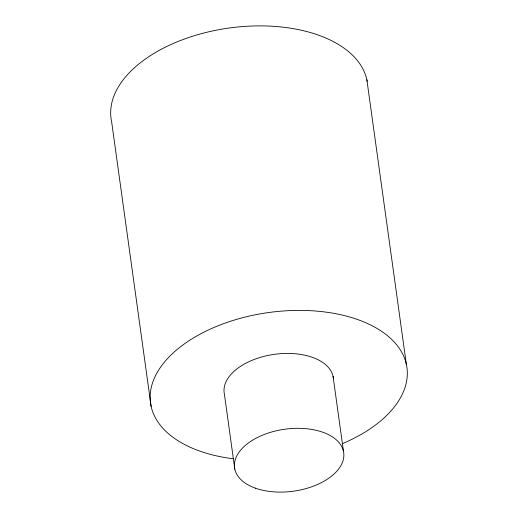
<?xml version="1.0" encoding="UTF-8"?>
<svg xmlns="http://www.w3.org/2000/svg" width="518" height="518" viewBox="0 0 518 518"><rect width="100%" height="100%" fill="white"/><g stroke="black" fill="none" stroke-linecap="round" stroke-linejoin="round"><path stroke-width="0.78" d="M366.867 79.746L406.345 364.258M333.068 376.359L343.453 451.236M234.803 469.178L224.417 394.302A55.102 31.287 -7.9 0 1 273.905 354.416A55.102 31.287 -7.9 0 1 333.411 378.561M151.133 406.403L111.655 121.892A129.422 73.491 -7.9 0 1 224.734 28.678A129.422 73.491 -7.9 0 1 367.178 81.307M233.255 458.767A129.422 73.491 -7.9 0 1 171.898 354.15A129.422 73.491 -7.9 0 1 372.662 326.036A129.422 73.491 -7.9 0 1 343 443.395M255.504 488.196A55.102 31.287 -7.9 0 0 343.356 459.466A55.102 31.287 -7.9 0 0 268.531 432.957A55.102 31.287 -7.9 0 0 255.504 488.196"/></g></svg>
